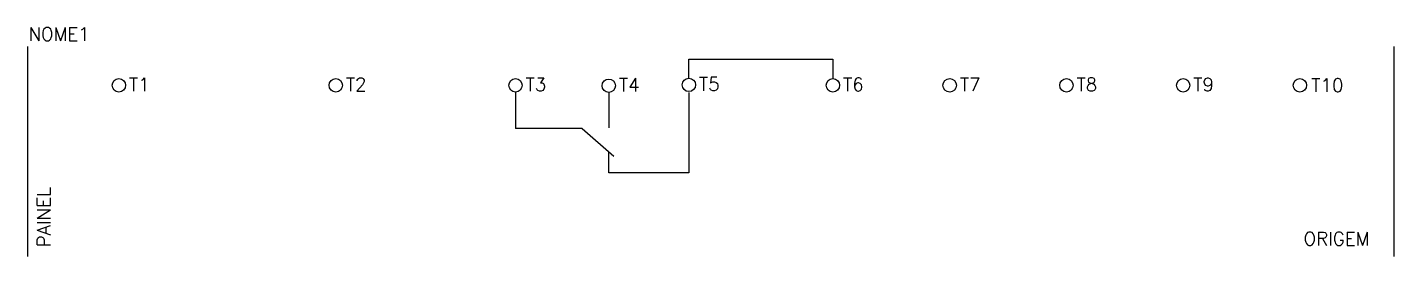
# Model space of a CAD drawing. Extents: x 508 to 713, y 323 to 357.
import ezdxf
from ezdxf.enums import TextEntityAlignment as Align

# ---------------------------------------------------------------- set-up
doc = ezdxf.new("R2010")
doc.units = 0
doc.header["$MEASUREMENT"] = 0
doc.layers.get('0').update_dxf_attribs({"linetype": 'CONTINUOUS'})
doc.styles.add('ROMANS', font='romans')

msp = doc.modelspace()

# ---------------------------------------------------------------- linework, layer by layer
at = {"color": 7}
msp.add_line((508.18, 354.56), (508.18, 323.16), dxfattribs=at)
for p, q in [((712.76, 354.56), (712.76, 323.16)), ((607.23, 349.81), (607.23, 352.64)), ((607.23, 352.64), (628.8, 352.64)), ((628.8, 352.64), (628.8, 349.74))]:
    msp.add_line(p, q)
at = {"linetype": 'Continuous'}
for p, q in [((581.27, 347.74), (581.27, 342.31)), ((595.23, 347.68), (595.23, 342.38)), ((607.23, 347.68), (607.23, 335.66)), ((591.23, 342.31), (581.27, 342.31)), ((591.23, 342.31), (596.01, 338.16)), ((595.23, 335.66), (595.23, 338.83)), ((607.23, 335.66), (595.23, 335.66))]:
    msp.add_line(p, q, dxfattribs=at)
for centre in [(521.88, 348.74), (554.36, 348.74), (581.27, 348.74), (595.23, 348.68), (607.23, 348.81), (628.8, 348.74), (646.28, 348.74), (663.76, 348.74), (681.24, 348.74), (698.72, 348.74)]:
    msp.add_circle(centre, 1)

# ---------------------------------------------------------------- texts
at = {"lineweight": -3, "style": 'ROMANS'}
for tag, p in [('NOME1', (517.51, 356.39)), ('ORIGEM', (709.12, 325.83))]:
    msp.add_attdef(tag, text='', height=2, dxfattribs=at).set_placement(p, align=Align.MIDDLE_RIGHT)
for tag, p in [('T1', (523.39, 348.87)), ('T2', (555.87, 348.87)), ('T3', (582.79, 348.87)), ('T5', (608.75, 348.94)), ('T6', (630.32, 348.87)), ('T7', (647.8, 348.87)), ('T8', (665.28, 348.87)), ('T9', (682.76, 348.87)), ('T4', (596.75, 348.8))]:
    msp.add_attdef(tag, text='', height=2, dxfattribs=at).set_placement(p, align=Align.MIDDLE_LEFT)
at = {"style": 'ROMANS'}
msp.add_attdef('T10', (700.44, 347.75), '', height=2, dxfattribs=at)
at = {"lineweight": -3, "style": 'ROMANS'}
msp.add_attdef('PAINEL', text='', height=2, rotation=90, dxfattribs=at).set_placement((510.64, 333.55), align=Align.MIDDLE_RIGHT)

doc.saveas('drawing.dxf')
